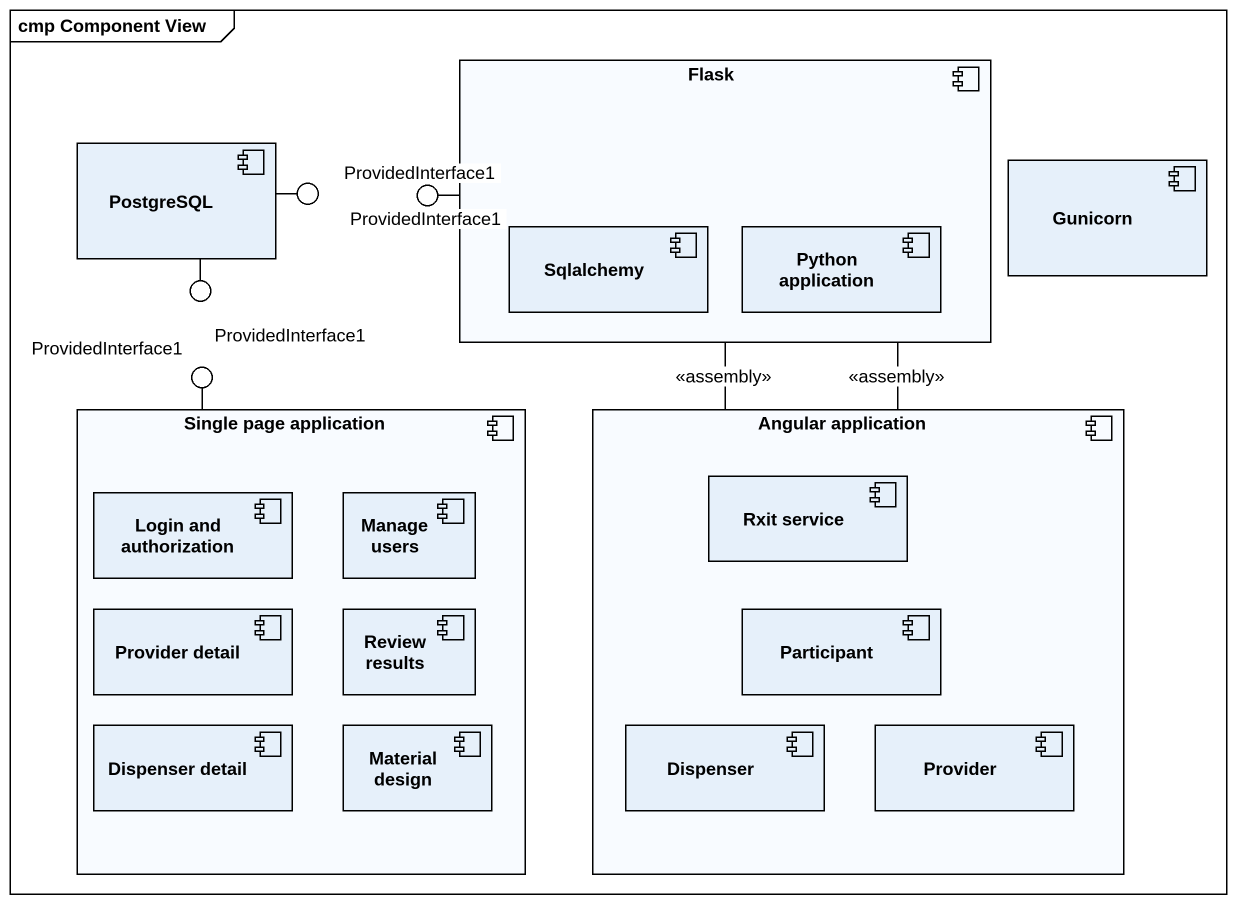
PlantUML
@startuml
mainframe cmp Component View
component Flask {
  component Sqlalchemy
  component "Python application" as Python_application
}
component PostgreSQL
component Gunicorn
() ProvidedInterface1
() "ProvidedInterface1" as ProvidedInterface1_2
() "ProvidedInterface1" as ProvidedInterface1_3
() "ProvidedInterface1" as ProvidedInterface1_4
component "Single page application" as Single_page_application {
  component "Login and authorization" as Login_and_authorization
  component "Manage users" as Manage_users
  component "Provider detail" as Provider_detail
  component "Review results" as Review_results
  component "Dispenser detail" as Dispenser_detail
  component "Material design" as Material_design
}
component "Angular application" as Angular_application {
  component "Rxit service" as Rxit_service
  component "Participant" as Participant_
  component Dispenser
  component Provider
}
PostgreSQL -right- ProvidedInterface1
Flask -left- ProvidedInterface1_2
PostgreSQL -- ProvidedInterface1_3
Single_page_application -up- ProvidedInterface1_4
Flask -- Angular_application : <<assembly>>
Angular_application -up- Flask : <<assembly>>
@enduml
